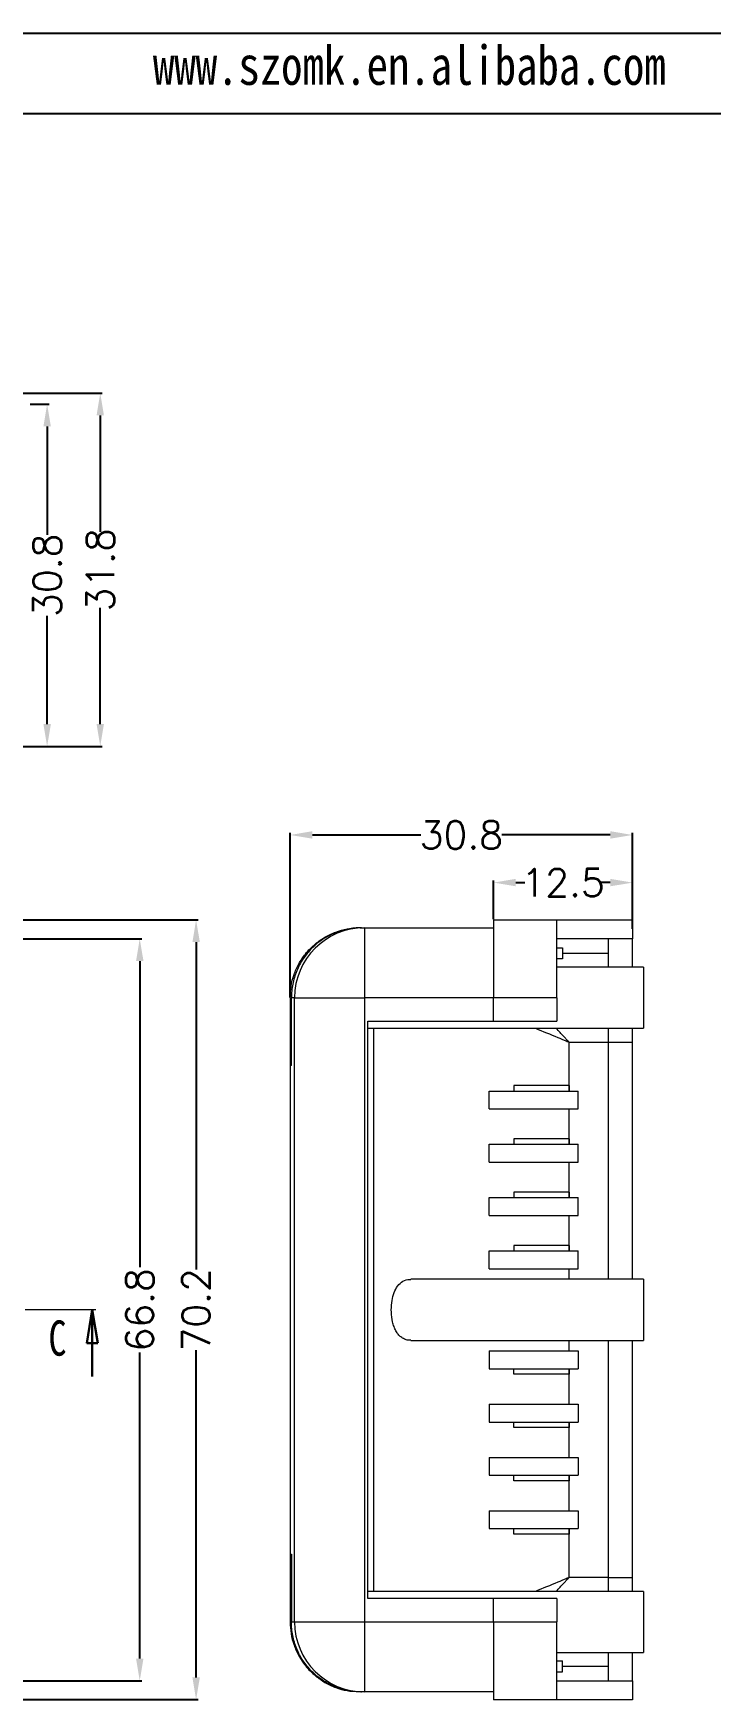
# Model space of a CAD drawing. Header units: inches. Extents: x 1958 to 3526, y 519 to 822.
# Drawn here: x 2169.6 to 2230.5, y 672.3 to 822.4 of the extents above; entities that cross this region are included whole.
import ezdxf

# ---------------------------------------------------------------- set-up
doc = ezdxf.new("R2010")
doc.units = ezdxf.units.IN
doc.linetypes.add('PHANTOM', pattern=[12.7, 6.35, -1.27, 1.27, -1.27, 1.27, -1.27])
doc.layers.add('文字', color=81, linetype='Continuous')
doc.styles.add('SLDTEXTSTYLE0', font='TXT', dxfattribs={"width": 0.75})
doc.styles.get("Standard").update_dxf_attribs({"font": 'txt', "bigfont": 'gbcbig.shx'})
doc.styles.add('宋体', font='', dxfattribs={"width": 0.8, "height": 3.5})
doc.styles.get('宋体').set_extended_font_data('SimSun')
doc.dimstyles.new('2.5', dxfattribs={"dimtxt": 2.5, "dimasz": 2, "dimexe": 0.18, "dimexo": 0.0625, "dimgap": 0.09, "dimtad": 0, "dimzin": 12, "dimdsep": 46, "dimtxsty": 'Standard', "dimcen": 2, "dimclrd": 3, "dimclre": 3, "dimadec": 0, "dimazin": 0, "dimtfac": 1, "dimtofl": 0, "dimtmove": 0, "dimatfit": 3, "dimfxl": 1, "dimtolj": 1, "dimtzin": 0, "dimarcsym": 0})

# ---------------------------------------------------------------- blocks, each defined once
blk = doc.blocks.new('_CLOSED')
at = {"color": 0, "linetype": 'ByBlock', "lineweight": -2}
for p, q in [((-1, 0.166667), (0, 0)), ((-1, 0.166667), (-1, -0.166667)), ((0, 0), (-1, -0.166667)), ((0, 0), (-1, 0))]:
    blk.add_line(p, q, dxfattribs=at)
blk = doc.blocks.new('*D193')
at = {"color": 3, "lineweight": -2}
for p, q in [((2158.33, 742.54), (2184.42, 742.54)), ((2184.24, 740.54), (2184.24, 711.07)), ((2184.24, 674.34), (2184.24, 703.81)), ((2158.33, 672.34), (2184.42, 672.34))]:
    blk.add_line(p, q, dxfattribs=at)
at = {"color": 3}
for points in [[(2183.91, 740.54), (2184.58, 740.54), (2184.24, 742.54)], [(2183.91, 674.34), (2184.58, 674.34), (2184.24, 672.34)]]:
    blk.add_solid(points, dxfattribs=at)
at = {"layer": 'Defpoints', "color": 0}
for p in [(2158.27, 742.54), (2184.24, 742.54), (2158.27, 672.34)]:
    blk.add_point(p, dxfattribs=at)
at = {"color": 0, "insert": (2184.24, 707.44), "char_height": 2.5, "attachment_point": 5, "rotation": 90}
blk.add_mtext('\\A1;70.2', dxfattribs=at)
blk = doc.blocks.new('*D197')
at = {"color": 3, "lineweight": -2}
for p, q in [((2158.33, 740.84), (2179.35, 740.84)), ((2179.17, 738.84), (2179.17, 711.28)), ((2179.17, 676.04), (2179.17, 703.6)), ((2158.33, 674.04), (2179.35, 674.04))]:
    blk.add_line(p, q, dxfattribs=at)
at = {"color": 3}
for points in [[(2178.84, 738.84), (2179.51, 738.84), (2179.17, 740.84)], [(2178.84, 676.04), (2179.51, 676.04), (2179.17, 674.04)]]:
    blk.add_solid(points, dxfattribs=at)
at = {"layer": 'Defpoints', "color": 0}
for p in [(2158.27, 740.84), (2179.17, 740.84), (2158.27, 674.04)]:
    blk.add_point(p, dxfattribs=at)
at = {"color": 0, "insert": (2179.17, 707.44), "char_height": 2.5, "attachment_point": 5, "rotation": 90}
blk.add_mtext('\\A1;66.8', dxfattribs=at)
blk = doc.blocks.new('*D209')
at = {"color": 3, "lineweight": -2}
for p, q in [((2192.7, 735.6), (2192.7, 750.37)), ((2194.7, 750.19), (2204.46, 750.19)), ((2221.5, 750.19), (2211.73, 750.19)), ((2223.5, 742.6), (2223.5, 750.37))]:
    blk.add_line(p, q, dxfattribs=at)
at = {"color": 3}
for points in [[(2194.7, 750.53), (2194.7, 749.86), (2192.7, 750.19)], [(2221.5, 750.53), (2221.5, 749.86), (2223.5, 750.19)]]:
    blk.add_solid(points, dxfattribs=at)
at = {"layer": 'Defpoints', "color": 0}
for p in [(2223.5, 750.19), (2223.5, 742.54), (2192.7, 735.54)]:
    blk.add_point(p, dxfattribs=at)
at = {"color": 0, "insert": (2208.1, 750.19), "char_height": 2.5, "attachment_point": 5}
blk.add_mtext('\\A1;30.8', dxfattribs=at)
blk = doc.blocks.new('*D210')
at = {"color": 3, "lineweight": -2}
for p, q in [((2211, 742.6), (2211, 746.08)), ((2213, 745.9), (2213.82, 745.9)), ((2221.5, 745.9), (2220.67, 745.9)), ((2223.5, 741.75), (2223.5, 746.08))]:
    blk.add_line(p, q, dxfattribs=at)
at = {"color": 3}
for points in [[(2213, 746.24), (2213, 745.57), (2211, 745.9)], [(2221.5, 746.24), (2221.5, 745.57), (2223.5, 745.9)]]:
    blk.add_solid(points, dxfattribs=at)
at = {"layer": 'Defpoints', "color": 0}
for p in [(2211, 745.9), (2211, 742.54), (2223.5, 741.69)]:
    blk.add_point(p, dxfattribs=at)
at = {"color": 0, "insert": (2217.25, 745.9), "char_height": 2.5, "attachment_point": 5}
blk.add_mtext('\\A1;12.5', dxfattribs=at)
blk = doc.blocks.new('*D211')
at = {"color": 3, "lineweight": -2}
for p, q in [((2156.58, 789.97), (2175.8, 789.97)), ((2175.62, 787.97), (2175.62, 777.49)), ((2175.62, 760.17), (2175.62, 770.64)), ((2090.33, 758.17), (2175.8, 758.17))]:
    blk.add_line(p, q, dxfattribs=at)
at = {"color": 3}
for points in [[(2175.29, 787.97), (2175.95, 787.97), (2175.62, 789.97)], [(2175.29, 760.17), (2175.95, 760.17), (2175.62, 758.17)]]:
    blk.add_solid(points, dxfattribs=at)
at = {"layer": 'Defpoints', "color": 0}
for p in [(2156.52, 789.97), (2090.27, 758.17), (2175.62, 758.17)]:
    blk.add_point(p, dxfattribs=at)
at = {"color": 0, "insert": (2175.62, 774.07), "char_height": 2.5, "attachment_point": 5, "rotation": 90}
blk.add_mtext('\\A1;31.8', dxfattribs=at)
blk = doc.blocks.new('*D212')
at = {"color": 3, "lineweight": -2}
for p, q in [((2169.33, 788.97), (2171.02, 788.97)), ((2170.84, 786.97), (2170.84, 777.2)), ((2170.84, 760.17), (2170.84, 769.93)), ((2090.2, 758.17), (2171.02, 758.17))]:
    blk.add_line(p, q, dxfattribs=at)
at = {"color": 3}
for points in [[(2170.51, 786.97), (2171.18, 786.97), (2170.84, 788.97)], [(2170.51, 760.17), (2171.18, 760.17), (2170.84, 758.17)]]:
    blk.add_solid(points, dxfattribs=at)
at = {"layer": 'Defpoints', "color": 0}
for p in [(2169.27, 788.97), (2090.14, 758.17), (2170.84, 758.17)]:
    blk.add_point(p, dxfattribs=at)
at = {"color": 0, "insert": (2170.84, 773.57), "char_height": 2.5, "attachment_point": 5, "rotation": 90}
blk.add_mtext('\\A1;30.8', dxfattribs=at)

msp = doc.modelspace()

# ---------------------------------------------------------------- linework, layer by layer
for p, q in [((1957.651, 822.366), (2386.64, 822.366)), ((1968.751, 815.144), (2379.418, 815.144))]:
    msp.add_line(p, q)
at = {"color": 7, "linetype": 'Continuous', "lineweight": 15}
for p, q in [((2198.996, 741.838), (2199.058, 741.838)), ((2199.058, 741.838), (2199.111, 741.838)), ((2199.111, 741.838), (2199.394, 741.838)), ((2199.394, 741.838), (2199.394, 735.538)), ((2199.394, 741.838), (2210.996, 741.838)), ((2210.996, 742.538), (2216.696, 742.538)), ((2210.996, 742.538), (2210.996, 735.538)), ((2216.696, 735.538), (2216.696, 742.538)), ((2216.696, 742.538), (2223.496, 742.538)), ((2223.496, 742.538), (2223.496, 740.838)), ((2223.496, 740.838), (2216.696, 740.838)), ((2216.696, 740.038), (2217.196, 740.038)), ((2217.196, 740.038), (2217.196, 739.038)), ((2221.296, 740.838), (2221.296, 739.538)), ((2223.496, 738.288), (2223.496, 740.838)), ((2217.196, 739.038), (2216.696, 739.038)), ((2224.496, 738.288), (2216.696, 738.288)), ((2217.196, 739.538), (2221.296, 739.538)), ((2221.296, 739.538), (2221.296, 738.288)), ((2224.496, 738.288), (2224.496, 732.788)), ((2192.696, 735.538), (2192.696, 679.338)), ((2192.756, 735.538), (2192.756, 729.438)), ((2193.099, 735.538), (2192.809, 735.538)), ((2192.809, 729.438), (2192.809, 735.538)), ((2193.099, 679.338), (2193.099, 735.538)), ((2193.099, 735.538), (2199.394, 735.538)), ((2199.394, 735.538), (2199.394, 679.338)), ((2210.996, 735.538), (2199.394, 735.538)), ((2216.696, 735.538), (2210.996, 735.538)), ((2210.996, 733.438), (2210.996, 735.538)), ((2216.696, 735.538), (2216.696, 733.438)), ((2199.696, 681.438), (2199.696, 733.438)), ((2199.696, 733.438), (2210.996, 733.438)), ((2199.696, 732.788), (2224.496, 732.788)), ((2210.996, 733.438), (2216.696, 733.438)), ((2221.296, 732.788), (2221.296, 731.538)), ((2223.496, 731.538), (2223.496, 732.788)), ((2217.799, 727.138), (2217.799, 731.538)), ((2217.799, 731.538), (2221.296, 731.538)), ((2221.296, 731.538), (2223.496, 731.538)), ((2221.296, 731.538), (2221.296, 710.188)), ((2223.496, 710.188), (2223.496, 731.538)), ((2192.809, 729.438), (2192.756, 729.438)), ((2210.605, 725.538), (2210.605, 727.138)), ((2210.605, 727.138), (2218.596, 727.138)), ((2217.797, 727.638), (2212.826, 727.638)), ((2212.826, 727.638), (2212.826, 727.138)), ((2217.796, 727.138), (2217.796, 727.638)), ((2217.797, 727.638), (2217.797, 727.138)), ((2218.596, 725.538), (2218.596, 727.138)), ((2210.605, 725.538), (2218.596, 725.538)), ((2217.799, 722.338), (2217.799, 725.538)), ((2210.605, 720.738), (2210.605, 722.338)), ((2210.605, 722.338), (2218.596, 722.338)), ((2217.797, 722.838), (2212.826, 722.838)), ((2212.826, 722.838), (2212.826, 722.338)), ((2217.796, 722.338), (2217.796, 722.838)), ((2217.797, 722.838), (2217.797, 722.338)), ((2218.596, 720.738), (2218.596, 722.338)), ((2210.605, 720.738), (2218.596, 720.738)), ((2217.799, 717.538), (2217.799, 720.738)), ((2210.605, 715.938), (2210.605, 717.538)), ((2210.605, 717.538), (2218.596, 717.538)), ((2217.797, 718.038), (2212.826, 718.038)), ((2212.826, 718.038), (2212.826, 717.538)), ((2217.796, 717.538), (2217.796, 718.038)), ((2217.797, 718.038), (2217.797, 717.538)), ((2218.596, 715.938), (2218.596, 717.538)), ((2210.605, 715.938), (2218.596, 715.938)), ((2217.799, 712.738), (2217.799, 715.938)), ((2210.605, 711.138), (2210.605, 712.738)), ((2210.605, 712.738), (2218.596, 712.738)), ((2217.797, 713.238), (2212.826, 713.238)), ((2212.826, 713.238), (2212.826, 712.738)), ((2217.796, 712.738), (2217.796, 713.238)), ((2217.797, 713.238), (2217.797, 712.738)), ((2218.596, 711.138), (2218.596, 712.738)), ((2210.605, 711.138), (2218.596, 711.138)), ((2224.496, 710.188), (2203.554, 710.188)), ((2224.496, 710.188), (2224.496, 704.688)), ((2203.556, 704.688), (2224.496, 704.688)), ((2210.605, 703.738), (2210.605, 702.138)), ((2210.605, 703.738), (2218.596, 703.738)), ((2218.596, 703.738), (2218.596, 702.138)), ((2221.296, 704.688), (2221.296, 683.338)), ((2223.496, 683.338), (2223.496, 704.688)), ((2210.605, 702.138), (2218.596, 702.138)), ((2212.826, 701.638), (2212.826, 702.138)), ((2217.796, 701.638), (2217.796, 702.138)), ((2217.797, 702.138), (2217.797, 701.638)), ((2217.799, 698.938), (2217.799, 702.138)), ((2217.797, 701.638), (2212.826, 701.638)), ((2210.605, 698.938), (2210.605, 697.338)), ((2210.605, 698.938), (2218.596, 698.938)), ((2218.596, 698.938), (2218.596, 697.338)), ((2210.605, 697.338), (2218.596, 697.338)), ((2212.826, 696.838), (2212.826, 697.338)), ((2217.797, 696.838), (2212.826, 696.838)), ((2217.796, 696.838), (2217.796, 697.338)), ((2217.797, 697.338), (2217.797, 696.838)), ((2217.799, 694.138), (2217.799, 697.338)), ((2210.605, 694.138), (2210.605, 692.538)), ((2210.605, 694.138), (2218.596, 694.138)), ((2218.596, 694.138), (2218.596, 692.538)), ((2210.605, 692.538), (2218.596, 692.538)), ((2212.826, 692.038), (2212.826, 692.538)), ((2217.797, 692.038), (2212.826, 692.038)), ((2217.796, 692.038), (2217.796, 692.538)), ((2217.797, 692.538), (2217.797, 692.038)), ((2217.799, 689.338), (2217.799, 692.538)), ((2210.605, 689.338), (2210.605, 687.738)), ((2210.605, 689.338), (2218.596, 689.338)), ((2218.596, 689.338), (2218.596, 687.738)), ((2210.605, 687.738), (2218.596, 687.738)), ((2212.826, 687.238), (2212.826, 687.738)), ((2217.797, 687.238), (2212.826, 687.238)), ((2217.796, 687.238), (2217.796, 687.738)), ((2217.797, 687.738), (2217.797, 687.238)), ((2217.799, 683.338), (2217.799, 687.738)), ((2192.756, 685.438), (2192.809, 685.438)), ((2192.756, 679.338), (2192.756, 685.438)), ((2192.809, 685.438), (2192.809, 679.338)), ((2221.296, 683.338), (2217.799, 683.338)), ((2221.296, 683.338), (2221.296, 682.088)), ((2221.296, 683.338), (2223.496, 683.338)), ((2223.496, 682.088), (2223.496, 683.338)), ((2224.496, 682.088), (2199.696, 682.088)), ((2210.996, 681.438), (2199.696, 681.438)), ((2210.996, 679.338), (2210.996, 681.438)), ((2216.696, 681.438), (2210.996, 681.438)), ((2216.696, 681.438), (2216.696, 679.338)), ((2224.496, 682.088), (2224.496, 676.588)), ((2192.809, 679.338), (2193.099, 679.338)), ((2193.099, 679.338), (2199.394, 679.338)), ((2199.394, 679.338), (2199.394, 673.038)), ((2199.394, 679.338), (2210.996, 679.338)), ((2210.996, 679.338), (2216.696, 679.338)), ((2210.996, 679.338), (2210.996, 672.338)), ((2216.696, 672.338), (2216.696, 679.338)), ((2216.696, 676.588), (2224.496, 676.588)), ((2216.696, 675.838), (2217.196, 675.838)), ((2217.196, 674.838), (2217.196, 675.838)), ((2221.296, 675.338), (2217.196, 675.338)), ((2221.296, 676.588), (2221.296, 675.338)), ((2221.296, 675.338), (2221.296, 674.038)), ((2223.496, 674.038), (2223.496, 676.588)), ((2216.696, 674.838), (2217.196, 674.838)), ((2216.696, 674.038), (2223.496, 674.038)), ((2223.496, 674.038), (2223.496, 672.338)), ((2199.058, 673.038), (2198.996, 673.038)), ((2199.058, 673.038), (2199.111, 673.038)), ((2199.394, 673.038), (2199.111, 673.038)), ((2210.996, 673.038), (2199.394, 673.038)), ((2216.696, 672.338), (2210.996, 672.338)), ((2223.496, 672.338), (2216.696, 672.338))]:
    msp.add_line(p, q, dxfattribs=at)
at = {"color": 8, "linetype": 'Continuous', "lineweight": 15}
for p, q in [((2200.208, 732.788), (2200.208, 682.088)), ((2217.799, 710.188), (2217.799, 711.138)), ((2217.799, 703.738), (2217.799, 704.688))]:
    msp.add_line(p, q, dxfattribs=at)
at = {"color": 1, "linetype": 'PHANTOM', "lineweight": 15}
msp.add_line((2175.221, 707.438), (2053.242, 707.438), dxfattribs=at)
at = {"color": 7, "linetype": 'Continuous', "lineweight": 30}
msp.add_line((2174.903, 701.438), (2174.903, 707.438), dxfattribs=at)
at = {"color": 7, "linetype": 'Continuous', "lineweight": 15}
for centre, start, end in [((2199.396, 735.54), 90.0224, 180.02234), ((2199.396, 679.335), 179.97766, 269.9776)]:
    msp.add_arc(centre, 6.298, start, end, dxfattribs=at)
for points, knots in [([(2192.696, 735.538), (2192.713, 735.887), (2192.747, 736.595), (2193.022, 737.623), (2193.457, 738.601), (2194.091, 739.55), (2194.893, 740.365), (2195.828, 741.02), (2196.79, 741.464), (2197.641, 741.726), (2198.164, 741.767), (2198.339, 741.78)], [0, 0, 0, 0, 0.1134272, 0.2301439, 0.3435766, 0.4602986, 0.5994451, 0.7128921, 0.8296291, 0.9430759, 1, 1, 1, 1]), ([(2199.111, 741.838), (2198.697, 741.838), (2198.28, 741.796), (2197.474, 741.635), (2197.081, 741.516), (2196.508, 741.279), (2196.319, 741.19), (2195.955, 740.995), (2195.779, 740.889), (2195.267, 740.547), (2194.948, 740.286), (2194.36, 739.698), (2194.1, 739.38), (2193.757, 738.868), (2193.651, 738.692), (2193.456, 738.327), (2193.367, 738.138), (2193.13, 737.566), (2193.011, 737.174), (2192.85, 736.366), (2192.809, 735.949), (2192.809, 735.538)], [0, 0, 0, 0, 0.125, 0.125, 0.25, 0.25, 0.3125, 0.3125, 0.375, 0.375, 0.5, 0.5, 0.625, 0.625, 0.6875, 0.6875, 0.75, 0.75, 0.875, 0.875, 1, 1, 1, 1]), ([(2203.556, 704.704), (2203.48, 704.701), (2203.279, 704.691), (2202.977, 704.789), (2202.672, 704.966), (2202.417, 705.222), (2202.207, 705.532), (2202.037, 705.914), (2201.875, 706.466), (2201.781, 707.208), (2201.817, 708.076), (2201.981, 708.852), (2202.273, 709.499), (2202.708, 709.971), (2203.158, 710.174), (2203.463, 710.178), (2203.554, 710.179)], [0, 0, 0, 0, 0.0389718, 0.1030911, 0.1671545, 0.2211557, 0.2751179, 0.3294342, 0.3837134, 0.4791179, 0.5672821, 0.6540979, 0.7440527, 0.8417714, 0.9527892, 1, 1, 1, 1]), ([(2192.696, 679.338), (2192.713, 678.989), (2192.747, 678.28), (2193.022, 677.252), (2193.457, 676.274), (2194.091, 675.326), (2194.893, 674.511), (2195.828, 673.856), (2196.79, 673.411), (2197.641, 673.15), (2198.164, 673.109), (2198.339, 673.095)], [0, 0, 0, 0, 0.1134272, 0.2301439, 0.3435766, 0.4602986, 0.5994451, 0.7128921, 0.8296291, 0.9430759, 1, 1, 1, 1]), ([(2199.111, 673.038), (2198.697, 673.038), (2198.28, 673.079), (2197.474, 673.24), (2197.081, 673.359), (2196.508, 673.597), (2196.319, 673.686), (2195.955, 673.881), (2195.779, 673.987), (2195.267, 674.329), (2194.948, 674.59), (2194.36, 675.178), (2194.1, 675.496), (2193.757, 676.008), (2193.651, 676.184), (2193.456, 676.549), (2193.367, 676.738), (2193.13, 677.309), (2193.011, 677.702), (2192.85, 678.51), (2192.809, 678.927), (2192.809, 679.338)], [0, 0, 0, 0, 0.125, 0.125, 0.25, 0.25, 0.3125, 0.3125, 0.375, 0.375, 0.5, 0.5, 0.625, 0.625, 0.6875, 0.6875, 0.75, 0.75, 0.875, 0.875, 1, 1, 1, 1])]:
    msp.add_open_spline(points, degree=3, knots=knots, dxfattribs=at)
at = {"color": 8, "linetype": 'Continuous', "lineweight": 15}
for points, knots in [([(2214.763, 732.788), (2215.431, 732.515), (2216.353, 732.139), (2217.345, 731.727), (2217.68, 731.587), (2217.768, 731.551), (2217.791, 731.541), (2217.799, 731.538)], [0, 0, 0, 0, 0.6619567, 0.9131994, 0.9775358, 0.9918521, 1, 1, 1, 1]), ([(2217.799, 731.538), (2217.793, 731.544), (2217.786, 731.551), (2217.774, 731.564), (2217.759, 731.58), (2217.732, 731.61), (2217.686, 731.658), (2217.61, 731.74), (2217.482, 731.877), (2217.267, 732.106), (2216.973, 732.42), (2216.745, 732.663), (2216.627, 732.788)], [0, 0, 0, 0, 0.0139801, 0.0177834, 0.0313582, 0.0525581, 0.088092, 0.1476577, 0.2475435, 0.4151954, 0.6973327, 1, 1, 1, 1]), ([(2217.799, 683.338), (2217.791, 683.334), (2217.768, 683.325), (2217.68, 683.288), (2217.345, 683.149), (2216.353, 682.736), (2215.431, 682.36), (2214.763, 682.088)], [0, 0, 0, 0, 0.0081479, 0.0224642, 0.0868006, 0.3380433, 1, 1, 1, 1]), ([(2216.627, 682.088), (2216.745, 682.213), (2216.973, 682.455), (2217.267, 682.769), (2217.482, 682.999), (2217.61, 683.136), (2217.686, 683.217), (2217.732, 683.266), (2217.759, 683.295), (2217.774, 683.311), (2217.786, 683.325), (2217.793, 683.332), (2217.799, 683.338)], [0, 0, 0, 0, 0.3026673, 0.5848046, 0.7524565, 0.8523423, 0.911908, 0.9474419, 0.9686418, 0.9822166, 0.9860199, 1, 1, 1, 1])]:
    msp.add_open_spline(points, degree=3, knots=knots, dxfattribs=at)

# ---------------------------------------------------------------- block references
at = {"color": 7, "linetype": 'Continuous', "lineweight": 30, "xscale": 3, "yscale": 3, "zscale": 0.5, "rotation": 90}
msp.add_blockref('_CLOSED', (2174.903, 707.438), dxfattribs=at)

# ---------------------------------------------------------------- texts
at = {"color": 7, "linetype": 'Continuous', "insert": (2170.961, 706.484), "char_height": 3.175, "attachment_point": 1, "style": 'SLDTEXTSTYLE0'}
msp.add_mtext('C', dxfattribs=at)
at = {"layer": '文字', "color": 0, "insert": (2180.362, 821.26), "char_height": 3.53078, "width": 62.03234, "attachment_point": 1, "style": '宋体'}
msp.add_mtext('www.szomk.en.alibaba.com', dxfattribs=at)

# ---------------------------------------------------------------- dimensions: what is measured, and where the dimension line sits
for base, p1, p2, picture, middle in [((2175.618, 758.167), (2156.522, 789.967), (2090.272, 758.167), '*D211', (2175.618, 774.067)), ((2170.843, 758.167), (2169.272, 788.967), (2090.138, 758.167), '*D212', (2170.843, 773.567)), ((2184.245, 742.538), (2158.272, 672.338), (2158.272, 742.538), '*D193', (2184.245, 707.438)), ((2179.172, 740.838), (2158.272, 674.038), (2158.272, 740.838), '*D197', (2179.172, 707.438))]:
    dim = msp.add_linear_dim(base=base, p1=p1, p2=p2, angle=90, dimstyle='2.5')
    dim.commit()
    dim.dimension.update_dxf_attribs({"geometry": picture, "text_midpoint": middle})
for base, p1, p2, picture, middle in [((2223.496, 750.192), (2192.696, 735.538), (2223.496, 742.538), '*D209', (2208.096, 750.192)), ((2210.996, 745.905), (2223.496, 741.688), (2210.996, 742.538), '*D210', (2217.246, 745.905))]:
    dim = msp.add_linear_dim(base=base, p1=p1, p2=p2, dimstyle='2.5')
    dim.commit()
    dim.dimension.update_dxf_attribs({"geometry": picture, "text_midpoint": middle, "dimtype": 160})

doc.saveas('drawing.dxf')
